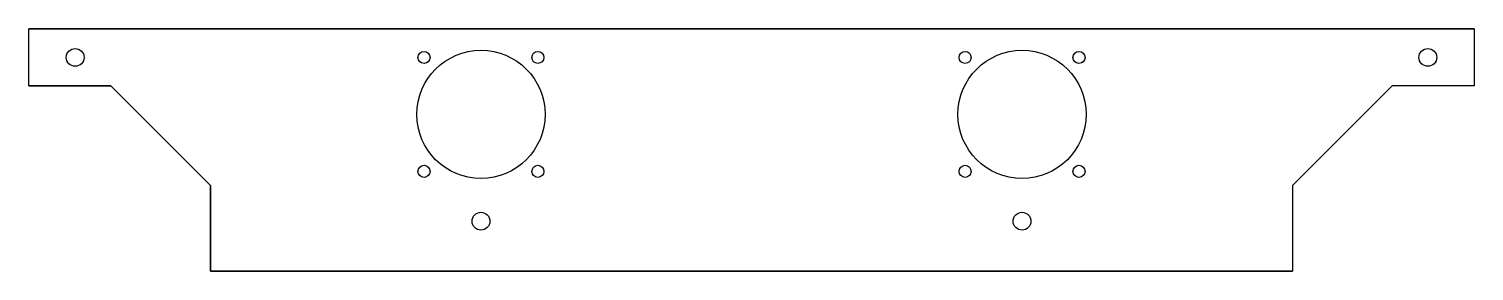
# Model space of a CAD drawing. Header units: millimetres. Extents: x -3 to 403, y 0 to 68.
import ezdxf

# ---------------------------------------------------------------- set-up
doc = ezdxf.new("R2010")
doc.units = ezdxf.units.MM
doc.layers.get('0').update_dxf_attribs({"linetype": 'CONTINUOUS'})

msp = doc.modelspace()

# ---------------------------------------------------------------- linework, layer by layer
for p, q in [((-3, 52), (-3, 68)), ((403, 68), (-3, 68)), ((403, 68), (403, 52)), ((-3, 52), (20, 52)), ((20, 52), (48, 24)), ((380, 52), (352, 24)), ((403, 52), (380, 52)), ((48, 24), (48, 0)), ((352, 24), (352, 0)), ((48, 0), (352, 0))]:
    msp.add_line(p, q)
msp.add_lwpolyline([(403, 68), (403, 52), (380, 52), (352, 24), (352, 0), (48, 0), (48, 24), (20, 52), (-3, 52), (-3, 68)], close=True)
for centre, radius in [((10, 60), 2.5), ((10, 60), 2.5), ((124, 44), 18), ((124, 44), 18), ((108, 60), 1.7), ((108, 60), 1.7), ((140, 60), 1.7), ((140, 60), 1.7), ((276, 44), 18), ((276, 44), 18), ((260, 60), 1.7), ((260, 60), 1.7), ((292, 60), 1.7), ((292, 60), 1.7), ((390, 60), 2.5), ((390, 60), 2.5), ((108, 28), 1.7), ((108, 28), 1.7), ((140, 28), 1.7), ((140, 28), 1.7), ((260, 28), 1.7), ((260, 28), 1.7), ((292, 28), 1.7), ((292, 28), 1.7), ((124, 14), 2.5), ((124, 14), 2.5), ((276, 14), 2.5), ((276, 14), 2.5)]:
    msp.add_circle(centre, radius)

doc.saveas('drawing.dxf')
